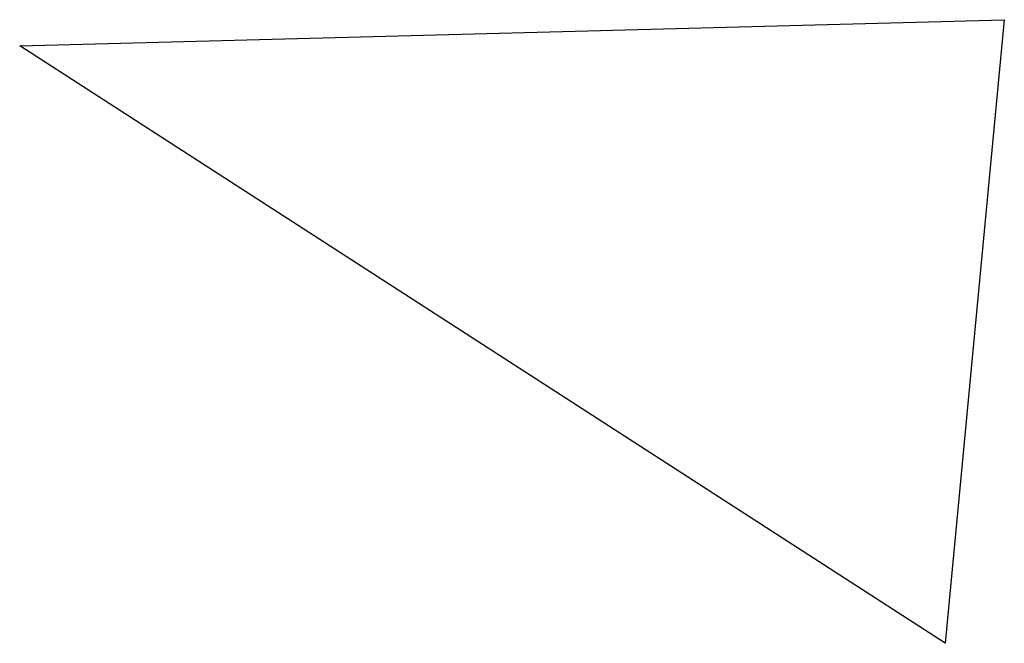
# Model space of a CAD drawing. Header units: millimetres. Extents: x -15287 to -15137, y -13486 to -13391.
import ezdxf

# ---------------------------------------------------------------- set-up
doc = ezdxf.new("R2010")
doc.units = ezdxf.units.MM
doc.header["$MEASUREMENT"] = 0

msp = doc.modelspace()

# ---------------------------------------------------------------- linework, layer by layer
for p, q in [((-15287, -13394.8), (-15137, -13390.8)), ((-15137, -13390.8), (-15146, -13485.8)), ((-15146, -13485.8), (-15287, -13394.8))]:
    msp.add_line(p, q)

doc.saveas('drawing.dxf')
